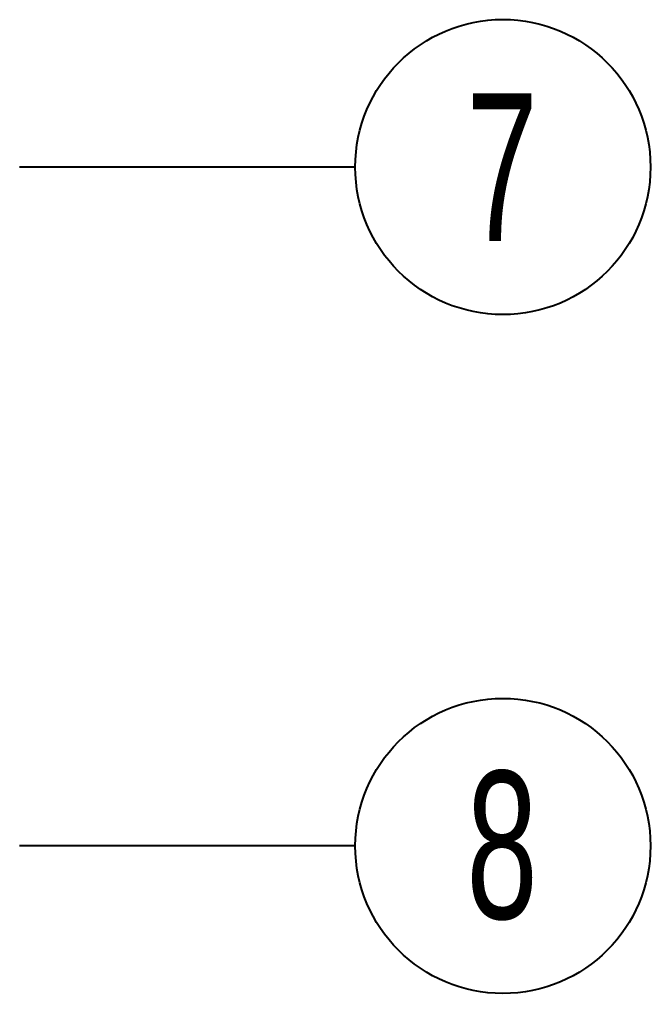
# Model space of a CAD drawing. Header units: metres. Extents: x -658 to -58, y -713 to -118.
# Drawn here: x -68.846 to -66.708, y -147.551 to -144.251 of the extents above; entities that cross this region are included whole.
import ezdxf

# ---------------------------------------------------------------- set-up
doc = ezdxf.new("R2010")
doc.units = ezdxf.units.M
doc.header["$LTSCALE"] = 100
doc.layers.add('plan', color=8, linetype='Continuous')
doc.styles.add('XARB', font='xarb.shx', dxfattribs={"width": 0.65})

# ---------------------------------------------------------------- blocks, each defined once
blk = doc.blocks.new('G5GT5ET53')
at = {"ltscale": 0.025}
for p, q in [((-186.4625, -144.7512), (-187.6, -144.7512)), ((-186.4625, -147.0512), (-187.6, -147.0512))]:
    blk.add_line(p, q, dxfattribs=at)
for centre in [(-185.9625, -144.7512), (-185.9625, -147.0512)]:
    blk.add_circle(centre, 0.5)
at = {"char_height": 0.5, "width": 0.84167, "attachment_point": 5, "style": 'XARB'}
for s, insert in [('7', (-185.9653, -144.7512)), ('8', (-185.9653, -147.0512))]:
    blk.add_mtext(s, dxfattribs=dict(at, insert=insert))
blk = doc.blocks.new('A$Cc2be8e3e')
at = {"layer": 'plan'}
blk.add_blockref('G5GT5ET53', (188.202, 148.4607), dxfattribs=at)

msp = doc.modelspace()

# ---------------------------------------------------------------- block references
at = {"layer": 'plan'}
msp.add_blockref('A$Cc2be8e3e', (-69.4477, -148.4607), dxfattribs=at)

doc.saveas('drawing.dxf')
